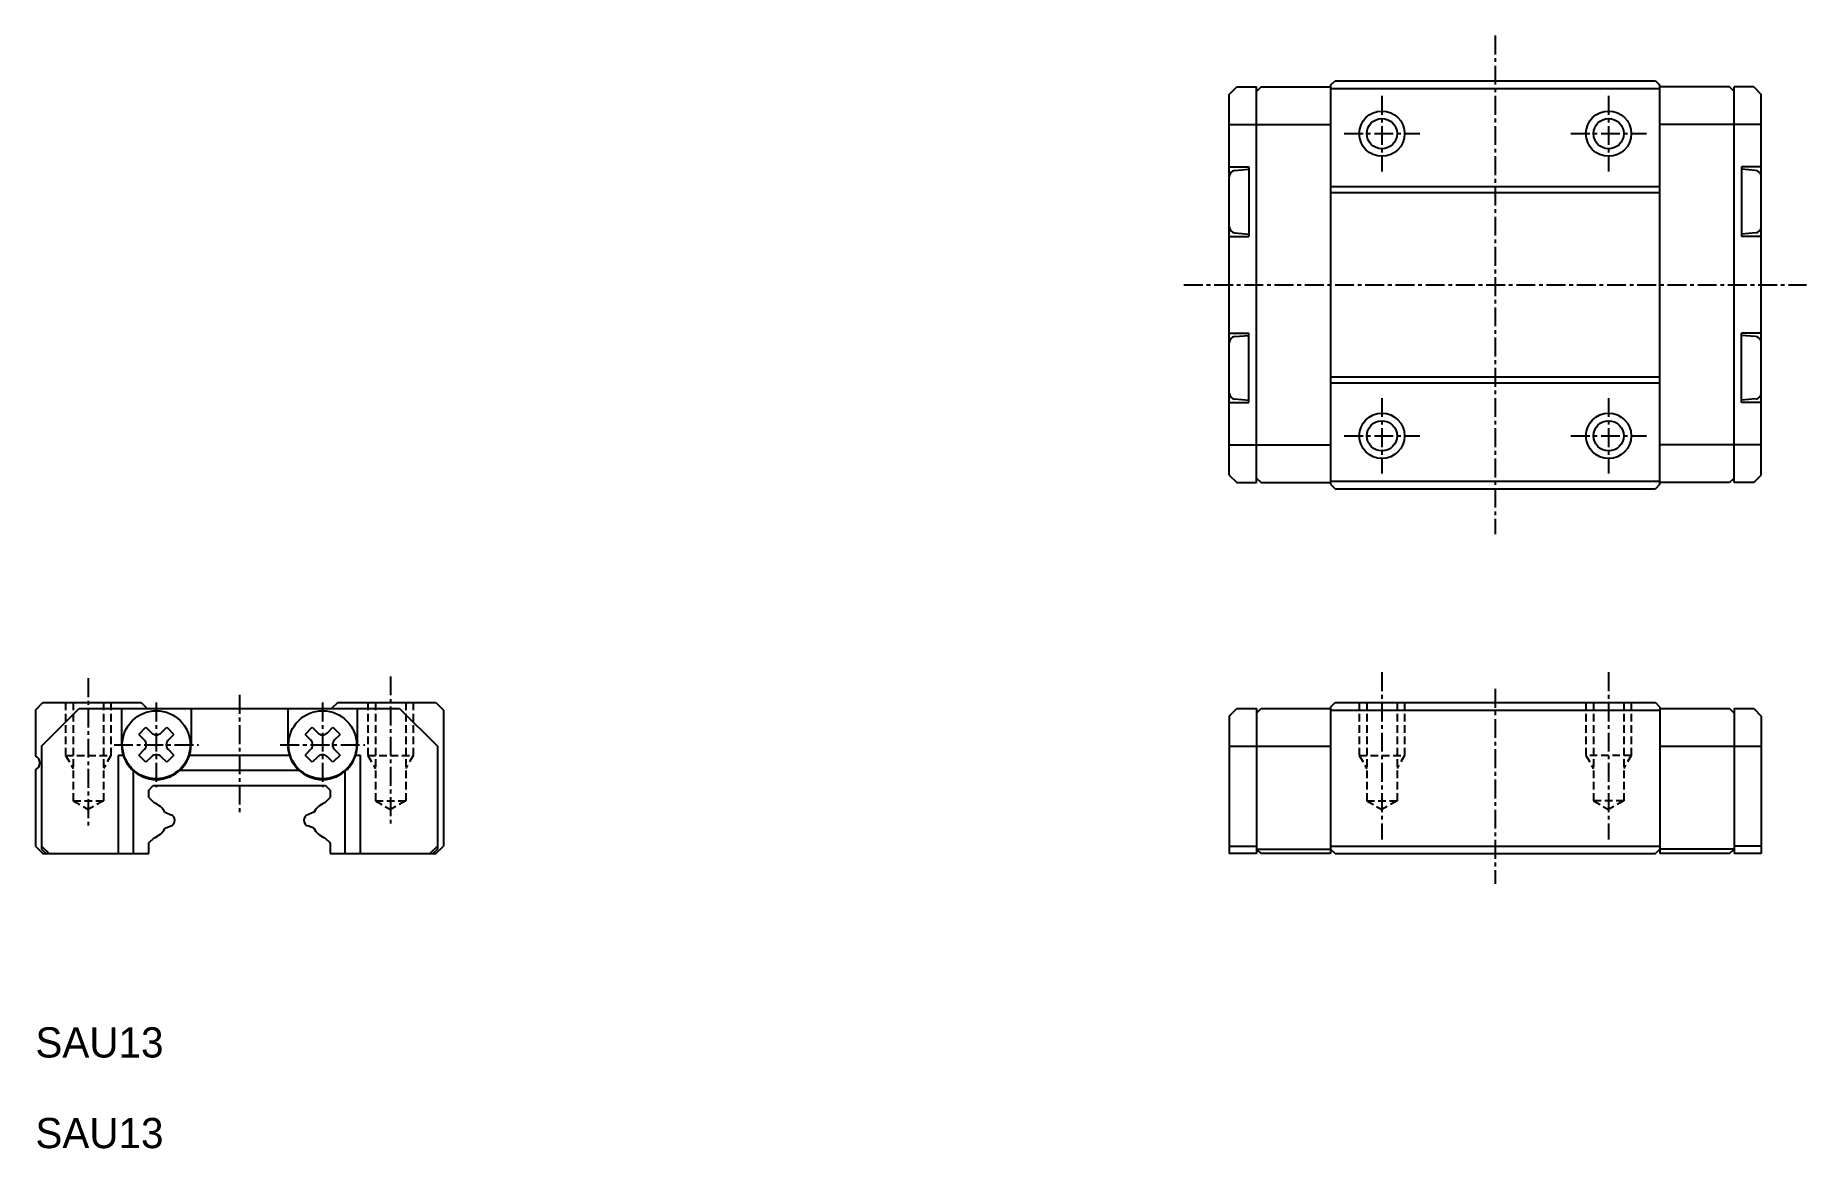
# Model space of a CAD drawing. Extents: x 10 to 127, y 10 to 84.
import ezdxf

# ---------------------------------------------------------------- set-up
doc = ezdxf.new("R2010")
doc.units = 0
doc.linetypes.add('CENTER', pattern=[2, 1.25, -0.25, 0.25, -0.25])
doc.linetypes.add('DASHED', pattern=[0.75, 0.5, -0.25])
doc.layers.get('0').update_dxf_attribs({"linetype": 'CONTINUOUS'})
doc.layers.add('CENTER', color=1, linetype='CENTER')

msp = doc.modelspace()

# ---------------------------------------------------------------- linework, layer by layer
at = {"color": 7, "linetype": 'CONTINUOUS'}
for p, q in [((89, 79.75), (89.5, 80.25)), ((89, 54.55), (89, 79.75)), ((89.5, 80.25), (90.8, 80.25)), ((90.8, 54.05), (90.8, 80.25)), ((90.8, 79.95), (91.1, 80.25)), ((91.1, 80.25), (95.7, 80.25)), ((95.7, 80.35), (96, 80.65)), ((95.7, 80.35), (95.7, 53.95)), ((95.7, 80.15), (117.5, 80.15)), ((96, 80.65), (117.2, 80.65)), ((117.2, 80.65), (117.5, 80.35)), ((117.5, 53.95), (117.5, 80.35)), ((122.1, 80.25), (117.5, 80.25)), ((122.4, 79.95), (122.1, 80.25)), ((122.4, 54.05), (122.4, 80.25)), ((123.7, 80.25), (122.4, 80.25)), ((123.7, 80.25), (124.2, 79.75)), ((124.2, 54.55), (124.2, 79.75)), ((89, 77.75), (95.7, 77.75)), ((124.2, 77.75), (117.5, 77.75)), ((89, 74.95), (90.3, 74.95)), ((89.37, 74.72), (90.3, 74.8)), ((90.3, 74.95), (90.3, 70.35)), ((124.2, 74.95), (122.9, 74.95)), ((122.9, 74.95), (122.9, 70.35)), ((123.83, 74.72), (122.9, 74.8)), ((95.7, 73.65), (117.5, 73.65)), ((95.7, 73.25), (117.5, 73.25)), ((89, 70.35), (90.3, 70.35)), ((89.37, 70.59), (90.3, 70.5)), ((123.83, 70.59), (122.9, 70.5)), ((124.2, 70.35), (122.9, 70.35)), ((89, 63.95), (90.3, 63.95)), ((89.37, 63.72), (90.3, 63.8)), ((90.3, 59.35), (90.3, 63.95)), ((124.2, 63.95), (122.9, 63.95)), ((122.9, 59.35), (122.9, 63.95)), ((123.83, 63.72), (122.9, 63.8)), ((95.7, 61.05), (117.5, 61.05)), ((95.7, 60.65), (117.5, 60.65)), ((89, 59.35), (90.3, 59.35)), ((89.37, 59.59), (90.3, 59.5)), ((123.83, 59.59), (122.9, 59.5)), ((124.2, 59.35), (122.9, 59.35)), ((89, 56.55), (95.7, 56.55)), ((124.2, 56.55), (117.5, 56.55)), ((89, 54.55), (89.5, 54.05)), ((89.5, 54.05), (90.8, 54.05)), ((90.8, 54.35), (91.1, 54.05)), ((91.1, 54.05), (95.7, 54.05)), ((95.7, 54.15), (117.5, 54.15)), ((95.7, 53.95), (96, 53.65)), ((117.5, 53.95), (117.2, 53.65)), ((122.1, 54.05), (117.5, 54.05)), ((122.4, 54.35), (122.1, 54.05)), ((123.7, 54.05), (122.4, 54.05)), ((123.7, 54.05), (124.2, 54.55)), ((96, 53.65), (117.2, 53.65)), ((10, 39), (10.5, 39.5)), ((10, 39), (10, 35.96)), ((10.4, 36.6), (12.9, 39.1)), ((10.5, 39.5), (17, 39.5)), ((12.9, 39.1), (34.1, 39.1)), ((15.7, 39.05), (15.7, 36.7)), ((17, 39.5), (17.4, 39.1)), ((20.3, 39.05), (20.3, 36.7)), ((26.7, 39.05), (26.7, 36.7)), ((30, 39.5), (29.6, 39.1)), ((30, 39.5), (36.5, 39.5)), ((31.3, 39.05), (31.3, 36.7)), ((34.1, 39.1), (36.6, 36.6)), ((36.5, 39.5), (37, 39)), ((37, 39), (37, 30)), ((89, 38.6), (89.5, 39.1)), ((89.5, 39.1), (90.8, 39.1)), ((90.8, 39.1), (90.8, 29.5)), ((90.8, 38.8), (91.1, 39.1)), ((91.1, 39.1), (95.7, 39.1)), ((95.7, 39.2), (96, 39.5)), ((95.7, 39.2), (95.7, 29.5)), ((95.7, 39), (117.5, 39)), ((96, 39.5), (117.2, 39.5)), ((117.2, 39.5), (117.5, 39.2)), ((117.5, 39.2), (117.5, 29.5)), ((117.5, 39.1), (122.1, 39.1)), ((122.1, 39.1), (122.4, 38.8)), ((122.4, 39.1), (122.4, 29.5)), ((122.4, 39.1), (123.7, 39.1)), ((123.7, 39.1), (124.2, 38.6)), ((16.84, 37.39), (17.31, 37.86)), ((17.31, 37.86), (17.68, 37.5)), ((18.32, 37.5), (18.69, 37.86)), ((18.69, 37.86), (19.16, 37.39)), ((27.84, 37.39), (28.31, 37.86)), ((28.31, 37.86), (28.68, 37.5)), ((29.32, 37.5), (29.69, 37.86)), ((29.69, 37.86), (30.16, 37.39)), ((89, 38.6), (89, 29.5)), ((124.2, 38.6), (124.2, 29.5)), ((10.4, 36.6), (10.4, 29.8)), ((16.84, 37.39), (17.2, 37.02)), ((17.2, 36.38), (16.84, 36.01)), ((18.8, 37.02), (19.16, 37.39)), ((19.16, 36.01), (18.8, 36.38)), ((27.84, 37.39), (28.2, 37.02)), ((28.2, 36.38), (27.84, 36.01)), ((29.8, 37.02), (30.16, 37.39)), ((30.16, 36.01), (29.8, 36.38)), ((36.6, 36.6), (36.6, 29.8)), ((89, 36.6), (95.7, 36.6)), ((117.5, 36.6), (124.2, 36.6)), ((15.5, 29.5), (15.5, 36)), ((15.81, 36), (15.5, 36)), ((17.31, 35.54), (16.84, 36.01)), ((17.68, 35.9), (17.31, 35.54)), ((18.69, 35.54), (18.32, 35.9)), ((19.16, 36.01), (18.69, 35.54)), ((26.81, 36), (20.19, 36)), ((28.31, 35.54), (27.84, 36.01)), ((28.68, 35.9), (28.31, 35.54)), ((29.69, 35.54), (29.32, 35.9)), ((30.16, 36.01), (29.69, 35.54)), ((31.5, 36), (31.19, 36)), ((31.5, 29.5), (31.5, 36)), ((10, 35.04), (10, 30)), ((16.5, 29.5), (16.5, 34.96)), ((17.5, 33.7), (17.8, 34)), ((17.8, 34), (29.2, 34)), ((27.45, 35), (19.55, 35)), ((29.2, 34), (29.5, 33.7)), ((30.5, 29.5), (30.5, 34.96)), ((17.5, 33.2), (17.5, 33.7)), ((17.5, 33.2), (17.85, 32.85)), ((29.15, 32.85), (29.5, 33.2)), ((29.5, 33.7), (29.5, 33.2)), ((18.58, 32.23), (18.97, 32.07)), ((28.42, 32.23), (28.03, 32.07)), ((17.5, 30.2), (17.85, 30.55)), ((18.58, 31.17), (18.97, 31.33)), ((28.42, 31.17), (28.03, 31.33)), ((29.15, 30.55), (29.5, 30.2)), ((10, 30), (10.5, 29.5)), ((10.4, 30), (10.9, 29.5)), ((10.4, 29.8), (10.7, 29.5)), ((10.5, 29.5), (17.5, 29.5)), ((17.5, 29.5), (17.5, 30.2)), ((29.5, 30.2), (29.5, 29.5)), ((29.5, 29.5), (36.5, 29.5)), ((36.6, 30), (36.1, 29.5)), ((36.3, 29.5), (36.6, 29.8)), ((36.5, 29.5), (37, 30)), ((89, 30), (90.8, 30)), ((90.8, 29.5), (89, 29.5)), ((90.8, 29.8), (95.7, 29.8)), ((90.8, 29.8), (91.1, 29.5)), ((95.7, 29.5), (91.1, 29.5)), ((95.7, 30), (117.5, 30)), ((96, 29.5), (95.7, 29.8)), ((96, 29.5), (117.2, 29.5)), ((117.2, 29.5), (117.5, 29.8)), ((122.4, 29.8), (117.5, 29.8)), ((122.1, 29.5), (117.5, 29.5)), ((122.1, 29.5), (122.4, 29.8)), ((124.2, 30), (122.4, 30)), ((124.2, 29.5), (122.4, 29.5))]:
    msp.add_line(p, q, dxfattribs=at)
at = {"color": 3, "linetype": 'DASHED'}
for p, q in [((12, 39.5), (12, 36)), ((12.5, 39.5), (12.5, 33)), ((14.5, 39.5), (14.5, 33)), ((15, 39.5), (15, 36)), ((32, 39.5), (32, 36)), ((32.5, 39.5), (32.5, 33)), ((34.5, 39.5), (34.5, 33)), ((35, 39.5), (35, 36)), ((97.6, 39.5), (97.6, 36)), ((98.1, 39.5), (98.1, 33)), ((100.1, 39.5), (100.1, 33)), ((100.6, 39.5), (100.6, 36)), ((112.6, 39.5), (112.6, 36)), ((113.1, 39.5), (113.1, 33)), ((115.1, 39.5), (115.1, 33)), ((115.6, 39.5), (115.6, 36)), ((12, 36), (15, 36)), ((12, 36), (12.5, 35.13)), ((15, 36), (14.5, 35.13)), ((32, 36), (35, 36)), ((32, 36), (32.5, 35.13)), ((35, 36), (34.5, 35.13)), ((97.6, 36), (100.6, 36)), ((97.6, 36), (98.1, 35.13)), ((100.6, 36), (100.1, 35.13)), ((115.6, 36), (112.6, 36)), ((112.6, 36), (113.1, 35.13)), ((115.6, 36), (115.1, 35.13)), ((12.5, 33), (13.5, 32.42)), ((12.5, 33), (14.5, 33)), ((14.5, 33), (13.5, 32.42)), ((32.5, 33), (33.5, 32.42)), ((32.5, 33), (34.5, 33)), ((34.5, 33), (33.5, 32.42)), ((98.1, 33), (99.1, 32.42)), ((98.1, 33), (100.1, 33)), ((100.1, 33), (99.1, 32.42)), ((113.1, 33), (114.1, 32.42)), ((115.1, 33), (113.1, 33)), ((115.1, 33), (114.1, 32.42))]:
    msp.add_line(p, q, dxfattribs=at)
at = {"color": 3, "linetype": 'CONTINUOUS'}
for centre in [(99.1, 77.15), (114.1, 77.15), (99.1, 57.15), (114.1, 57.15)]:
    msp.add_circle(centre, 1.5, dxfattribs=at)
at = {"color": 7, "linetype": 'CONTINUOUS'}
for centre, radius in [((99.1, 77.15), 1), ((114.1, 77.15), 1), ((99.1, 57.15), 1), ((114.1, 57.15), 1), ((18, 36.7), 2.25), ((29, 36.7), 2.25)]:
    msp.add_circle(centre, radius, dxfattribs=at)
for centre, radius, start, end in [((89.4, 74.32), 0.4, 95, 180), ((123.8, 74.32), 0.4, 0, 85), ((89.4, 70.98), 0.4, 180, 265), ((123.8, 70.98), 0.4, 275, 0), ((89.4, 63.32), 0.4, 95, 180), ((123.8, 63.32), 0.4, 0, 85), ((89.4, 59.98), 0.4, 180, 265), ((123.8, 59.98), 0.4, 275, 0), ((18, 36.7), 2.3, 180, 0), ((16.89, 36.7), 0.45, 315, 45), ((18, 37.81), 0.45, 225, 315), ((19.11, 36.7), 0.45, 135, 225), ((29, 36.7), 2.3, 180, 0), ((27.89, 36.7), 0.45, 315, 45), ((29, 37.81), 0.45, 225, 315), ((30.11, 36.7), 0.45, 135, 225), ((9.8, 35.5), 0.5, 293.578, 66.4221), ((18, 35.59), 0.45, 45, 135), ((29, 35.59), 0.45, 45, 135), ((17.4, 31.6), 1.33, 28.051, 70.2354), ((29.6, 31.6), 1.33, 109.765, 151.949), ((18.83, 31.7), 0.4, 0, 69), ((18.83, 31.7), 0.4, 291, 0), ((28.17, 31.7), 0.4, 111, 180), ((28.17, 31.7), 0.4, 180, 249), ((17.4, 31.8), 1.33, 289.765, 331.949), ((29.6, 31.8), 1.33, 208.051, 250.235)]:
    msp.add_arc(centre, radius, start, end, dxfattribs=at)
at = {"layer": 'CENTER', "color": 1, "linetype": 'CENTER'}
for p, q in [((106.6, 83.65), (106.6, 50.65)), ((99.1, 79.65), (99.1, 74.65)), ((114.1, 79.65), (114.1, 74.65)), ((96.6, 77.15), (101.6, 77.15)), ((111.6, 77.15), (116.6, 77.15)), ((86, 67.15), (127.2, 67.15)), ((99.1, 59.65), (99.1, 54.65)), ((114.1, 59.65), (114.1, 54.65)), ((96.6, 57.15), (101.6, 57.15)), ((111.6, 57.15), (116.6, 57.15)), ((13.5, 41.1), (13.5, 31.32)), ((33.5, 41.23), (33.5, 31.45)), ((99.1, 41.5), (99.1, 30.42)), ((114.1, 41.5), (114.1, 30.42)), ((23.5, 40), (23.5, 32)), ((106.6, 40.4), (106.6, 27.5)), ((18, 39.5), (18, 33.9)), ((29, 39.5), (29, 33.9)), ((15.2, 36.7), (20.8, 36.7)), ((26.2, 36.7), (31.8, 36.7))]:
    msp.add_line(p, q, dxfattribs=at)

# ---------------------------------------------------------------- texts
at = {"color": 7, "linetype": 'CONTINUOUS'}
for p in [(10, 16), (10, 10)]:
    msp.add_text('SAU13', height=2, dxfattribs=at).set_placement(p)

doc.saveas('drawing.dxf')
